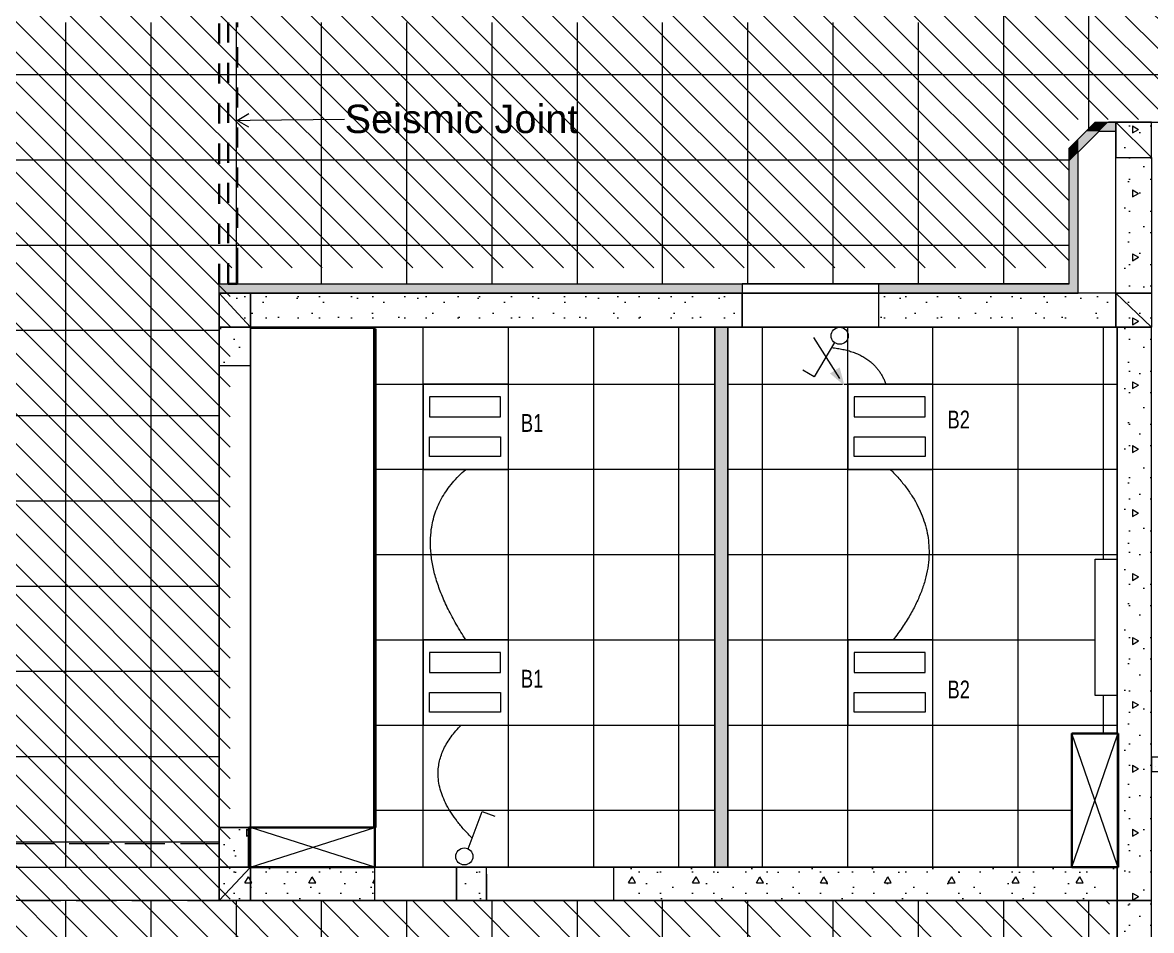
# Model space of a CAD drawing. Header units: millimetres. Extents: x 10620 to 41954, y -5252 to 15780.
# Drawn here: x 24536 to 32480, y 3563 to 9953 of the extents above; entities that cross this region are included whole.
import ezdxf

# ---------------------------------------------------------------- set-up
doc = ezdxf.new("R2010")
doc.units = ezdxf.units.MM
doc.linetypes.add('IMPORT-Hidden Line _2_', pattern=[391.222223, 282.222223, -109])
doc.linetypes.add('IMPORT-Small Dashed _2_', pattern=[282.222222, 141.111111, -141.111111])
for name, color, linetype, lineweight in [('0_Pen_No__21', 50, 'Continuous', 35), ('A-Des_ Ceiling', 7, 'Continuous', 13), ('A-Des_ Ceiling_Pen_No__89', 123, 'Continuous', 13), ('A-Des_ Columns_Pen_No__183', 20, 'Continuous', 18), ('A-Des_ Columns_Pen_No__28', 14, 'Continuous', 35), ('A-Des_ Roof Beams_Pen_No__90', 132, 'Continuous', 13), ('A-Des_ Walls', 7, 'Continuous', 13), ('A-Des_ Walls_Pen_No__27', 7, 'Continuous', 13), ('A-Des_ Walls_Pen_No__7', 250, 'Continuous', 18), ('A-Des_ Walls_Pen_No__87', 251, 'Continuous', 13), ('A-DETL-____-OTLN', 90, 'Continuous', 13), ('A-DETL-GENF-OTLN', 92, 'Continuous', 25), ('A-Doc_ Reflected Ceiling Plan_Pen_No__186', 212, 'Continuous', 50), ('A-Doc_ Reflected Ceiling Plan_Pen_No__221', 10, 'Continuous', 13), ('A-Doc_ Reflected Ceiling Plan_Pen_No__85', 151, 'Continuous', 13), ('G-____-____-TEXT', 231, 'Continuous', 13), ('L40 Reflected Ceiling Plans_GF Existing Ground Presentation Plan_2_dwg', 8, 'Continuous', 13), ('New_A-Des_ Ceiling', 7, 'Continuous', 13), ('New_A-Des_ Ceiling_Pen_No__89', 123, 'Continuous', 13), ('New_A-Des_ Walls_Pen_No__193', 9, 'Continuous', 13), ('New_A-Des_ Walls_Pen_No__27', 7, 'Continuous', 13)]:
    doc.layers.add(name, color=color, linetype=linetype, lineweight=lineweight)
doc.styles.add('Arial', font='arial.ttf', dxfattribs={"height": 200})
doc.styles.add('Arial Narrow', font='ARIALN.TTF', dxfattribs={"width": 0.9, "height": 125})
pattern_1 = [(0, (27354.4, 6208.3), (0, 600), []), (90, (27354.4, 6208.3), (-600, 4e-14), [])]
pattern_2 = [(0, (27342.17, 6208.3), (0, 600), []), (90, (27342.17, 6208.3), (-600, 4e-14), [])]
pattern_3 = [(180, (0, 0), (1e-13, 779.423), [48.75, -401.25]), (180, (-225, -389.7), (1e-13, 779.423), [48.75, -401.25]), (240, (0, 0), (-675, 389.711), [48.75, -401.25]), (240, (-450, 0), (-675, 389.711), [48.75, -401.25]), (300, (-48.75, 0), (675, 389.712), [48.75, -401.25]), (300, (-498.75, 0), (675, 389.712), [48.75, -401.25]), (180, (0, -75), (2e-14, 150), [0, -150, 0, -225]), (225, (-75, -75), (-106.066, 106.066), [0, -112.5, 0, -187.5])]
pattern_4 = [(270, (0, 0), (779.423, 5e-14), [48.75, -401.25]), (270, (389.7, -225), (779.423, 5e-14), [48.75, -401.25]), (330, (0, 0), (389.711, 675), [48.75, -401.25]), (330, (0, -450), (389.711, 675), [48.75, -401.25]), (30, (0, -48.75), (-389.711, 675), [48.75, -401.25]), (30, (0, -498.75), (-389.711, 675), [48.75, -401.25]), (270, (75, 0), (150, 9e-15), [0, -150, 0, -225]), (315, (75, -75), (106.066, 106.066), [0, -112.5, 0, -187.5])]
pattern_5 = [(0, (0, 0), (0, 779.423), [48.75, -401.25]), (0, (225, 389.7), (0, 779.423), [48.75, -401.25]), (60, (0, 0), (-675, 389.712), [48.75, -401.25]), (60, (450, 0), (-675, 389.712), [48.75, -401.25]), (120, (48.75, 0), (675, 389.711), [48.75, -401.25]), (120, (498.75, 0), (675, 389.711), [48.75, -401.25]), (0, (0, 75), (0, 150), [0, -150, 0, -225]), (45, (75, 75), (-106.066, 106.066), [0, -112.5, 0, -187.5])]

# ---------------------------------------------------------------- blocks, each defined once
blk = doc.blocks.new('L40 Reflected Ceiling Plans_GF Existing Ground Presentation Plan_2_dwg_Slab_11_4-12208781-Existing Enlarged Layout 2 RCP')
at = {"layer": 'New_A-Des_ Ceiling'}
h = blk.add_hatch(dxfattribs=at)
h.set_pattern_fill('FP_4', color=9, style=0, pattern_type=2)
h.set_pattern_definition(pattern_1)
h.paths.add_polyline_path([(27799.7, 4008.3), (29407.7, 4008.3), (29407.7, 7808.3), (27015, 7808.3), (27015, 4008.3), (27589.7, 4008.3)])
at = {"layer": 'New_A-Des_ Ceiling_Pen_No__89', "color": 9}
for p, q in [((27015, 7808.3), (27015, 4008.3)), ((27015, 4008.3), (27589.7, 4008.3)), ((27589.7, 4008.3), (27799.7, 4008.3)), ((27799.7, 4008.3), (28694.7, 4008.3)), ((28694.7, 4008.3), (29407.7, 4008.3))]:
    blk.add_line(p, q, dxfattribs=at)
at = {"layer": 'New_A-Des_ Ceiling_Pen_No__89', "color": 9, "flags": 128}
blk.add_lwpolyline([(29407.7, 4008.3), (29407.7, 7808.3), (27015, 7808.3)], dxfattribs=at)
blk = doc.blocks.new('L40 Reflected Ceiling Plans_GF Existing Ground Presentation Plan_2_dwg_Slab_12_4-12208782-Existing Enlarged Layout 2 RCP')
at = {"layer": 'New_A-Des_ Ceiling'}
h = blk.add_hatch(dxfattribs=at)
h.set_pattern_fill('FP_5', color=9, style=0, pattern_type=2)
h.set_pattern_definition(pattern_2)
h.paths.add_polyline_path([(29497.7, 4008.3), (31920, 4008.3), (31920, 4948.3), (32239.7, 4948.3), (32239.7, 5215.7), (32084.7, 5215.7), (32084.7, 6175.7), (32239.7, 6175.7), (32239.7, 7808.3), (29497.7, 7808.3), (29497.7, 4948.3)])
h.paths.add_polyline_path([(30320.1, 7397), (30217.9, 7483.6), (30285.6, 7526.4), (30291.3, 7505)])
at = {"layer": 'New_A-Des_ Ceiling_Pen_No__89', "color": 9}
for p, q in [((29497.7, 7808.3), (29497.7, 4008.3)), ((29599.7, 7808.3), (29497.7, 7808.3)), ((30559.7, 7808.3), (29599.7, 7808.3)), ((32239.7, 7808.3), (30559.7, 7808.3)), ((32239.7, 6175.7), (32239.7, 7808.3)), ((32239.7, 5215.7), (32239.7, 6175.7)), ((32239.7, 5215.7), (32084.7, 5215.7)), ((32239.7, 4948.3), (32239.7, 5215.7)), ((31920, 4948.3), (32239.7, 4948.3)), ((31920, 4008.3), (31920, 4948.3)), ((29497.7, 4008.3), (31920, 4008.3))]:
    blk.add_line(p, q, dxfattribs=at)
at = {"layer": 'New_A-Des_ Ceiling_Pen_No__89', "color": 9, "flags": 128}
blk.add_lwpolyline([(32084.7, 5215.7), (32084.7, 6175.7), (32239.7, 6175.7), (32239.7, 5215.7)], dxfattribs=at)
blk = doc.blocks.new('L40 Reflected Ceiling Plans_GF Existing Ground Presentation Plan_2_dwg_Slab_27_4-12208796-Existing Enlarged Layout 2 RCP')
at = {"layer": 'A-Des_ Ceiling'}
h = blk.add_hatch(dxfattribs=at)
h.set_pattern_fill('FP_15', color=9, style=0, pattern_type=2)
h.set_pattern_definition([(0, (23639.7, 5266.75), (0, 600), []), (90, (23639.7, 5266.75), (-600, 4e-14), [])])
h.paths.add_polyline_path([(28694.7, 1373.3), (32239.7, 1373.3), (32239.7, 3773.3), (22829.7, 3773.3), (22829.7, 1373.3), (27799.7, 1373.3)])
at = {"layer": 'A-Des_ Ceiling_Pen_No__89', "color": 9}
for p, q in [((25919.7, 3773.3), (23739.7, 3773.3)), ((25997.2, 3773.3), (25919.7, 3773.3)), ((27015, 3773.3), (25997.2, 3773.3)), ((27589.7, 3773.3), (27015, 3773.3)), ((27799.7, 3773.3), (27589.7, 3773.3)), ((28694.7, 3773.3), (27799.7, 3773.3)), ((32184.7, 3773.3), (28694.7, 3773.3)), ((32239.7, 3773.3), (32184.7, 3773.3)), ((32239.7, 3494.3), (32239.7, 3773.3))]:
    blk.add_line(p, q, dxfattribs=at)
blk = doc.blocks.new('L40 Reflected Ceiling Plans_GF Existing Ground Presentation Plan_2_dwg_Slab_28_4-12208797-Existing Enlarged Layout 2 RCP')
at = {"layer": 'A-Des_ Ceiling'}
h = blk.add_hatch(dxfattribs=at)
h.set_pattern_fill('FP_16', color=9, style=0, pattern_type=2)
h.set_pattern_definition([(0, (23639.7, 4186.64), (0, 600), []), (90, (23639.7, 4186.64), (-600, 4e-14), [])])
h.paths.add_polyline_path([(23739.7, 4008.3), (25919.7, 4008.3), (25919.7, 8113.3), (31899.7, 8113.3), (31899.7, 9068.3), (32084.7, 9253.3), (35174, 9253.3), (35174, 9513.3), (35494, 9513.3), (35494, 10623.3), (30919.7, 10623.3), (30919.7, 9953.3), (24399.7, 9953.3), (24399.7, 13683.3), (23624.7, 13683.3), (23624.7, 14113.3), (21139.7, 14113.3), (21139.7, 13683.3), (20329.7, 13683.3), (20329.7, 9953.3), (18079.7, 9953.3), (18079.7, 8113.3), (23739.7, 8113.3), (23739.7, 4288.3)])
at = {"layer": 'A-Des_ Ceiling_Pen_No__89', "color": 9}
for p, q in [((32019.7, 9188.3), (32084.7, 9253.3)), ((32084.7, 9253.3), (32229.7, 9253.3)), ((32229.7, 9253.3), (35174, 9253.3)), ((31899.7, 9068.3), (32019.7, 9188.3)), ((31899.7, 8226.8), (31899.7, 9068.3)), ((31899.7, 8113.3), (31899.7, 8226.8)), ((25919.7, 7538.3), (25919.7, 8113.3)), ((25919.7, 8113.3), (25997.2, 8113.3)), ((25997.2, 8113.3), (29599.7, 8113.3)), ((29599.7, 8113.3), (30559.7, 8113.3)), ((25919.7, 4288.3), (25919.7, 7538.3)), ((25919.7, 4008.3), (25919.7, 4288.3)), ((23739.7, 4008.3), (25919.7, 4008.3))]:
    blk.add_line(p, q, dxfattribs=at)
at = {"layer": 'A-Des_ Ceiling_Pen_No__89', "color": 9, "flags": 128}
blk.add_lwpolyline([(30559.7, 8113.3), (30919.7, 8113.3), (31899.7, 8113.3)], dxfattribs=at)
blk = doc.blocks.new('L40 Reflected Ceiling Plans_GF Existing Ground Presentation Plan_2_dwg_Slab_35_4-12208804-Existing Enlarged Layout 2 RCP')
at = {"layer": 'A-Des_ Ceiling_Pen_No__89', "color": 9}
for p, q in [((27015, 7800), (26139.7, 7798.3)), ((26139.7, 7798.3), (26139.7, 7538.3)), ((26139.7, 7538.3), (26139.7, 4288.3)), ((26139.7, 4288.3), (26139.7, 4008.3))]:
    blk.add_line(p, q, dxfattribs=at)
at = {"layer": 'A-Des_ Ceiling_Pen_No__89', "color": 9, "flags": 128}
blk.add_lwpolyline([(26139.7, 4008.3), (27015, 4008.3), (27015, 7800)], dxfattribs=at)
blk = doc.blocks.new('L40 Reflected Ceiling Plans_GF Existing Ground Presentation Plan_2_dwg_Slab_37_4-12208806-Existing Enlarged Layout 2 RCP')
at = {"layer": 'A-Des_ Ceiling'}
h = blk.add_hatch(dxfattribs=at)
h.set_pattern_fill('FP_4', color=9, style=0, pattern_type=2)
h.set_pattern_definition(pattern_1)
h.paths.add_polyline_path([(27799.7, 4008.3), (29407.7, 4008.3), (29407.7, 7808.3), (27015, 7808.3), (27015, 4008.3), (27589.7, 4008.3)])
at = {"layer": 'A-Des_ Ceiling_Pen_No__89', "color": 9}
for p, q in [((27015, 7808.3), (27015, 4008.3)), ((27015, 4008.3), (27589.7, 4008.3)), ((27589.7, 4008.3), (27799.7, 4008.3)), ((27799.7, 4008.3), (28694.7, 4008.3)), ((28694.7, 4008.3), (29407.7, 4008.3))]:
    blk.add_line(p, q, dxfattribs=at)
at = {"layer": 'A-Des_ Ceiling_Pen_No__89', "color": 9, "flags": 128}
blk.add_lwpolyline([(29407.7, 4008.3), (29407.7, 7808.3), (27015, 7808.3)], dxfattribs=at)
blk = doc.blocks.new('L40 Reflected Ceiling Plans_GF Existing Ground Presentation Plan_2_dwg_Slab_38_4-12208807-Existing Enlarged Layout 2 RCP')
at = {"layer": 'A-Des_ Ceiling'}
h = blk.add_hatch(dxfattribs=at)
h.set_pattern_fill('FP_5', color=9, style=0, pattern_type=2)
h.set_pattern_definition(pattern_2)
h.paths.add_polyline_path([(30203.8, 4008.3), (31920, 4008.3), (31920, 4948.3), (32239.7, 4948.3), (32239.7, 5215.7), (32084.7, 5215.7), (32084.7, 6175.7), (32239.7, 6175.7), (32239.7, 7808.3), (29497.7, 7808.3), (29497.7, 4008.3)])
h.paths.add_polyline_path([(30320.1, 7397), (30217.9, 7483.6), (30285.6, 7526.4), (30291.3, 7505)])
at = {"layer": 'A-Des_ Ceiling_Pen_No__89', "color": 9}
for p, q in [((29497.7, 7808.3), (29497.7, 4008.3)), ((29599.7, 7808.3), (29497.7, 7808.3)), ((30559.7, 7808.3), (29599.7, 7808.3)), ((32239.7, 7808.3), (30559.7, 7808.3)), ((32239.7, 4948.3), (32239.7, 7808.3)), ((32239.7, 6175.7), (32239.7, 5215.7)), ((29497.7, 4008.3), (31920, 4008.3))]:
    blk.add_line(p, q, dxfattribs=at)
at = {"layer": 'A-Des_ Ceiling_Pen_No__89', "color": 9, "flags": 128}
for points in [[(32239.7, 5215.7), (32084.7, 5215.7), (32084.7, 6175.7), (32239.7, 6175.7)], [(31920, 4008.3), (31920, 4948.3), (32239.7, 4948.3)]]:
    blk.add_lwpolyline(points, dxfattribs=at)
blk = doc.blocks.new('L40 Reflected Ceiling Plans_GF Existing Ground Presentation Plan_2_dwg_Wall_20_4-12208848-Existing Enlarged Layout 2 RCP')
at = {"layer": 'A-Des_ Walls'}
h = blk.add_hatch(dxfattribs=at)
h.set_pattern_fill('FP_19', color=9, style=0, pattern_type=2)
h.set_pattern_definition(pattern_3)
h.paths.add_polyline_path([(26139.7, 7808.3), (26139.7, 8048.3), (25919.7, 8048.3), (25997.2, 7963.7)])
h = blk.add_hatch(dxfattribs=at)
h.set_pattern_fill('FP_19', color=9, style=0, pattern_type=2)
h.set_pattern_definition(pattern_3)
h.paths.add_polyline_path([(26139.7, 7808.3), (29599.7, 7808.3), (29599.7, 8048.3), (26139.7, 8048.3)])
h = blk.add_hatch(dxfattribs=at)
h.set_pattern_fill('FP_19', color=9, style=0, pattern_type=2)
h.set_pattern_definition(pattern_3)
h.paths.add_polyline_path([(32229.7, 7808.3), (32229.7, 8048.3), (30559.7, 8048.3), (30559.7, 7808.3)])
at = {"layer": 'A-Des_ Walls', "color": 9}
for p, q in [((25997.2, 8048.3), (25919.7, 8048.3)), ((25919.7, 8048.3), (25997.2, 7963.7)), ((26139.7, 8048.3), (25997.2, 8048.3)), ((29599.7, 8048.3), (26139.7, 8048.3)), ((26139.7, 8048.3), (26139.7, 7808.3)), ((31964.7, 8048.3), (30559.7, 8048.3)), ((32229.7, 8048.3), (31964.7, 8048.3)), ((32229.7, 7808.3), (32229.7, 8048.3)), ((26139.7, 7808.3), (25997.2, 7963.7)), ((25919.7, 7808.3), (25997.2, 7808.3)), ((25997.2, 7808.3), (26139.7, 7808.3)), ((26139.7, 7808.3), (29407.7, 7808.3)), ((29407.7, 7808.3), (29497.7, 7808.3))]:
    blk.add_line(p, q, dxfattribs=at)
at = {"layer": 'A-Des_ Walls', "color": 9, "flags": 128}
for points in [[(25997.2, 7963.7), (25919.7, 8048.3), (25919.7, 7808.3)], [(25997.2, 7963.7), (26139.7, 7808.3), (26139.7, 8048.3)], [(29497.7, 7808.3), (29599.7, 7808.3), (29599.7, 8048.3)], [(30559.7, 8048.3), (30559.7, 7808.3), (32229.7, 7808.3)]]:
    blk.add_lwpolyline(points, dxfattribs=at)
at = {"layer": 'A-Des_ Walls_Pen_No__27', "color": 9}
for p, q in [((25919.7, 8048.3), (25997.2, 8048.3)), ((25919.7, 7808.3), (25919.7, 8048.3)), ((25997.2, 8048.3), (29599.7, 8048.3)), ((31964.7, 8048.3), (30559.7, 8048.3)), ((32229.7, 8048.3), (31964.7, 8048.3)), ((29407.7, 7808.3), (26139.7, 7808.3)), ((29497.7, 7808.3), (29407.7, 7808.3))]:
    blk.add_line(p, q, dxfattribs=at)
at = {"layer": 'A-Des_ Walls_Pen_No__27', "color": 9, "flags": 128}
for points in [[(29599.7, 8048.3), (29599.7, 7808.3), (29497.7, 7808.3)], [(30559.7, 8048.3), (30559.7, 7808.3), (32229.7, 7808.3)]]:
    blk.add_lwpolyline(points, dxfattribs=at)
at = {"layer": 'A-Des_ Walls_Pen_No__87', "color": 9}
for p, q in [((30559.7, 8048.3), (29599.7, 8048.3)), ((29599.7, 7808.3), (30559.7, 7808.3))]:
    blk.add_line(p, q, dxfattribs=at)
blk = doc.blocks.new('L40 Reflected Ceiling Plans_GF Existing Ground Presentation Plan_2_dwg_Wall_64_4-12208920-Existing Enlarged Layout 2 RCP')
at = {"layer": 'A-Des_ Walls'}
h = blk.add_hatch(dxfattribs=at)
h.set_pattern_fill('FP_20', color=9, style=0, pattern_type=2)
h.set_pattern_definition(pattern_4)
h.paths.add_polyline_path([(32239.7, 3494.3), (32479.7, 3494.3), (32479.7, 3773.3), (32239.7, 3773.3)])
h = blk.add_hatch(dxfattribs=at)
h.set_pattern_fill('FP_20', color=9, style=0, pattern_type=2)
h.set_pattern_definition(pattern_4)
h.paths.add_polyline_path([(32239.7, 1373.3), (32479.7, 1373.3), (32479.7, 1694.3), (32239.7, 1694.3)])
at = {"layer": 'A-Des_ Walls', "color": 9}
for p, q in [((32479.7, 3773.3), (32239.7, 3773.3)), ((32239.7, 1373.3), (32479.7, 1373.3))]:
    blk.add_line(p, q, dxfattribs=at)
at = {"layer": 'A-Des_ Walls', "color": 9, "flags": 128}
for points in [[(32239.7, 3773.3), (32239.7, 3494.3), (32479.7, 3494.3), (32479.7, 3773.3)], [(32479.7, 1373.3), (32479.7, 1694.3), (32239.7, 1694.3), (32239.7, 1373.3)]]:
    blk.add_lwpolyline(points, dxfattribs=at)
at = {"layer": 'A-Des_ Walls_Pen_No__27', "color": 9}
for p, q in [((32479.7, 1694.3), (32479.7, 1373.3)), ((32479.7, 1373.3), (32239.7, 1373.3))]:
    blk.add_line(p, q, dxfattribs=at)
at = {"layer": 'A-Des_ Walls_Pen_No__27', "color": 9, "flags": 128}
for points in [[(32239.7, 3773.3), (32239.7, 3494.3), (32479.7, 3494.3), (32479.7, 3773.3)], [(32239.7, 1373.3), (32239.7, 1694.3), (32479.7, 1694.3)]]:
    blk.add_lwpolyline(points, dxfattribs=at)
at = {"layer": 'A-Des_ Walls_Pen_No__87', "color": 9, "flags": 128}
for points in [[(32239.7, 3494.3), (32239.7, 2594.3), (32239.7, 1694.3)], [(32479.7, 1694.3), (32479.7, 2594.3), (32479.7, 3494.3)]]:
    blk.add_lwpolyline(points, dxfattribs=at)
blk = doc.blocks.new('L40 Reflected Ceiling Plans_GF Existing Ground Presentation Plan_2_dwg_Wall_65_4-12208923-Existing Enlarged Layout 2 RCP')
at = {"layer": 'A-Des_ Walls'}
h = blk.add_hatch(dxfattribs=at)
h.set_pattern_fill('FP_1', color=9, style=0, pattern_type=2)
h.set_pattern_definition(pattern_5)
h.paths.add_polyline_path([(25919.7, 3773.3), (26139.7, 4008.3), (25919.7, 4008.3)])
h = blk.add_hatch(dxfattribs=at)
h.set_pattern_fill('FP_1', color=9, style=0, pattern_type=2)
h.set_pattern_definition(pattern_5)
h.paths.add_polyline_path([(25919.7, 3773.3), (26139.7, 3773.3), (26139.7, 4008.3), (25997.2, 3856.2)])
h = blk.add_hatch(dxfattribs=at)
h.set_pattern_fill('FP_1', color=9, style=0, pattern_type=2)
h.set_pattern_definition(pattern_5)
h.paths.add_polyline_path([(27015, 3773.3), (27015, 4008.3), (26139.7, 4008.3), (26139.7, 3773.3), (26286.9, 3773.3)])
h = blk.add_hatch(dxfattribs=at)
h.set_pattern_fill('FP_1', color=9, style=0, pattern_type=2)
h.set_pattern_definition(pattern_5)
h.paths.add_polyline_path([(27799.7, 3773.3), (27799.7, 4008.3), (27589.7, 4008.3), (27589.7, 3773.3)])
h = blk.add_hatch(dxfattribs=at)
h.set_pattern_fill('FP_1', color=9, style=0, pattern_type=2)
h.set_pattern_definition(pattern_5)
h.paths.add_polyline_path([(30203.8, 3773.3), (32239.7, 3773.3), (32239.7, 4008.3), (28694.7, 4008.3), (28694.7, 3773.3)])
at = {"layer": 'A-Des_ Walls', "color": 9}
for p, q in [((25997.2, 4008.3), (25919.7, 4008.3)), ((26139.7, 4008.3), (25997.2, 4008.3)), ((25997.2, 3856.2), (26139.7, 4008.3)), ((26139.7, 4008.3), (25997.2, 3856.2)), ((26139.7, 3773.3), (26139.7, 4008.3)), ((29497.7, 4008.3), (29407.7, 4008.3)), ((32239.7, 4008.3), (29497.7, 4008.3)), ((32239.7, 3773.3), (32239.7, 4008.3)), ((25997.2, 3856.2), (25919.7, 3773.3)), ((28694.7, 3828.3), (28694.7, 3773.3)), ((25919.7, 3773.3), (25997.2, 3773.3)), ((25997.2, 3773.3), (26139.7, 3773.3)), ((26139.7, 3773.3), (27015, 3773.3)), ((27589.7, 3773.3), (27799.7, 3773.3)), ((28694.7, 3773.3), (32184.7, 3773.3)), ((32184.7, 3773.3), (32239.7, 3773.3))]:
    blk.add_line(p, q, dxfattribs=at)
at = {"layer": 'A-Des_ Walls', "color": 9, "flags": 128}
for points in [[(25919.7, 4008.3), (25919.7, 3773.3), (25997.2, 3856.2)], [(27015, 3773.3), (27015, 4008.3), (26139.7, 4008.3), (26139.7, 3773.3)], [(27799.7, 3773.3), (27799.7, 3828.3), (27799.7, 3958.3), (27799.7, 4008.3), (27589.7, 4008.3), (27589.7, 3773.3)], [(29407.7, 4008.3), (28694.7, 4008.3), (28694.7, 3958.3), (28694.7, 3828.3)]]:
    blk.add_lwpolyline(points, dxfattribs=at)
at = {"layer": 'A-Des_ Walls_Pen_No__27', "color": 9}
for p, q in [((25919.7, 4008.3), (25919.7, 3773.3)), ((29407.7, 4008.3), (28694.7, 4008.3)), ((29497.7, 4008.3), (29407.7, 4008.3)), ((32239.7, 4008.3), (29497.7, 4008.3)), ((25919.7, 3773.3), (25997.2, 3773.3)), ((25997.2, 3773.3), (27015, 3773.3)), ((27799.7, 3773.3), (27589.7, 3773.3)), ((28694.7, 3773.3), (32184.7, 3773.3)), ((32184.7, 3773.3), (32239.7, 3773.3))]:
    blk.add_line(p, q, dxfattribs=at)
at = {"layer": 'A-Des_ Walls_Pen_No__27', "color": 9, "flags": 128}
for points in [[(27015, 3773.3), (27015, 4008.3), (26139.7, 4008.3)], [(27589.7, 3773.3), (27589.7, 4008.3), (27799.7, 4008.3)], [(27799.7, 3958.3), (27799.7, 3828.3), (27799.7, 3773.3)], [(28694.7, 3958.3), (28694.7, 3828.3), (28694.7, 3773.3)]]:
    blk.add_lwpolyline(points, dxfattribs=at)
at = {"layer": 'A-Des_ Walls_Pen_No__87', "color": 9, "flags": 128}
for points in [[(27589.7, 4008.3), (27302.3, 4008.3), (27015, 4008.3)], [(28694.7, 4008.3), (28247.2, 4008.3), (27799.7, 4008.3)], [(27015, 3773.3), (27302.3, 3773.3), (27589.7, 3773.3)], [(27799.7, 3773.3), (28247.2, 3773.3), (28694.7, 3773.3)]]:
    blk.add_lwpolyline(points, dxfattribs=at)
blk = doc.blocks.new('L40 Reflected Ceiling Plans_GF Existing Ground Presentation Plan_2_dwg_Wall_66_4-12208925-Existing Enlarged Layout 2 RCP')
at = {"layer": 'A-Des_ Walls'}
for points in [[(26286.9, 8048.3), (29599.7, 8048.3), (29599.7, 8113.3), (25919.7, 8113.3), (25919.7, 8048.3), (25997.2, 8048.3)], [(30971.6, 8048.3), (31899.7, 8048.3), (31899.7, 8113.3), (30559.7, 8113.3), (30559.7, 8048.3)]]:
    blk.add_hatch(color=10, dxfattribs=at).paths.add_polyline_path(points)
at = {"layer": 'A-Des_ Walls_Pen_No__27', "color": 9}
blk.add_line((25997.2, 8048.3), (25919.7, 8048.3), dxfattribs=at)
at = {"layer": 'A-Des_ Walls_Pen_No__27', "color": 9, "flags": 128}
for points in [[(25919.7, 8048.3), (25919.7, 8113.3), (25997.2, 8113.3)], [(25997.2, 8113.3), (29599.7, 8113.3), (29599.7, 8048.3), (25997.2, 8048.3)], [(31899.7, 8113.3), (30559.7, 8113.3), (30559.7, 8048.3), (31899.7, 8048.3)]]:
    blk.add_lwpolyline(points, dxfattribs=at)
at = {"layer": 'A-Des_ Walls_Pen_No__87', "color": 9, "flags": 128}
for points in [[(30559.7, 8113.3), (30079.7, 8113.3), (29599.7, 8113.3)], [(29599.7, 8048.3), (30079.7, 8048.3), (30559.7, 8048.3)]]:
    blk.add_lwpolyline(points, dxfattribs=at)
blk = doc.blocks.new('L40 Reflected Ceiling Plans_GF Existing Ground Presentation Plan_2_dwg_Wall_68_4-12208928-Existing Enlarged Layout 2 RCP')
at = {"layer": 'A-Des_ Walls'}
h = blk.add_hatch(dxfattribs=at)
h.set_pattern_fill('FP_20', color=9, style=0, pattern_type=2)
h.set_pattern_definition(pattern_4)
h.paths.add_polyline_path([(25997.2, 7538.3), (26139.7, 7538.3), (26139.7, 7808.3), (25919.7, 7808.3), (25919.7, 7538.3)])
h = blk.add_hatch(dxfattribs=at)
h.set_pattern_fill('FP_20', color=9, style=0, pattern_type=2)
h.set_pattern_definition(pattern_4)
h.paths.add_polyline_path([(25997.2, 4008.3), (26139.7, 4008.3), (26139.7, 4288.3), (25919.7, 4288.3), (25919.7, 4008.3)])
at = {"layer": 'A-Des_ Walls', "color": 9}
for p, q in [((26139.7, 7808.3), (25997.2, 7808.3)), ((26139.7, 4288.3), (25997.2, 4288.3))]:
    blk.add_line(p, q, dxfattribs=at)
at = {"layer": 'A-Des_ Walls', "color": 9, "flags": 128}
for points in [[(25997.2, 7808.3), (25919.7, 7808.3), (25919.7, 7538.3), (25997.2, 7538.3)], [(25997.2, 7538.3), (26139.7, 7538.3), (26139.7, 7808.3)], [(25997.2, 4288.3), (25919.7, 4288.3), (25919.7, 4008.3), (25997.2, 4008.3)], [(25997.2, 4008.3), (26139.7, 4008.3), (26139.7, 4288.3)]]:
    blk.add_lwpolyline(points, dxfattribs=at)
at = {"layer": 'A-Des_ Walls_Pen_No__27', "color": 9, "flags": 128}
for points in [[(25919.7, 7808.3), (25919.7, 7538.3), (25997.2, 7538.3)], [(25997.2, 7538.3), (26139.7, 7538.3), (26139.7, 7808.3)], [(25919.7, 4008.3), (25919.7, 4288.3), (25997.2, 4288.3)], [(25997.2, 4288.3), (26139.7, 4288.3), (26139.7, 4008.3)]]:
    blk.add_lwpolyline(points, dxfattribs=at)
at = {"layer": 'A-Des_ Walls_Pen_No__87', "color": 9, "flags": 128}
for points in [[(25919.7, 7538.3), (25919.7, 5913.3), (25919.7, 4288.3)], [(26139.7, 4288.3), (26139.7, 5913.3), (26139.7, 7538.3)]]:
    blk.add_lwpolyline(points, dxfattribs=at)
blk = doc.blocks.new('L40 Reflected Ceiling Plans_GF Existing Ground Presentation Plan_2_dwg_Wall_72_4-12208933-Existing Enlarged Layout 2 RCP')
at = {"layer": 'A-Des_ Walls'}
h = blk.add_hatch(dxfattribs=at)
h.set_pattern_fill('FP_22', color=9, style=0, pattern_type=2)
h.set_pattern_definition([(270, (0, 0), (-779.423, -5e-14), [48.75, -401.25]), (270, (389.7, -225), (-779.423, -5e-14), [48.75, -401.25]), (330, (0, 0), (389.711, 675), [48.75, -401.25]), (330, (0, -450), (389.711, 675), [48.75, -401.25]), (30, (0, -48.75), (-389.711, 675), [48.75, -401.25]), (30, (0, -498.75), (-389.711, 675), [48.75, -401.25]), (270, (75, 0), (-150, -9e-15), [0, -150, 0, -225]), (315, (75, -75), (106.066, 106.066), [0, -112.5, 0, -187.5])])
h.paths.add_polyline_path([(32479.7, 3773.3), (32479.7, 7808.3), (32239.7, 7808.3), (32239.7, 3773.3)])
at = {"layer": 'A-Des_ Walls', "color": 9}
for p, q in [((32479.7, 7808.3), (32239.7, 7808.3)), ((32479.7, 4782.7), (32479.7, 7808.3)), ((32479.7, 4682.7), (32479.7, 4782.7))]:
    blk.add_line(p, q, dxfattribs=at)
at = {"layer": 'A-Des_ Walls', "color": 9, "flags": 128}
blk.add_lwpolyline([(32239.7, 7808.3), (32239.7, 3773.3), (32479.7, 3773.3), (32479.7, 4682.7)], dxfattribs=at)
at = {"layer": 'A-Des_ Walls_Pen_No__27', "color": 9}
for p, q in [((32479.7, 7808.3), (32239.7, 7808.3)), ((32239.7, 7808.3), (32239.7, 4008.3)), ((32479.7, 4782.7), (32479.7, 7808.3)), ((32479.7, 3773.3), (32479.7, 4682.7))]:
    blk.add_line(p, q, dxfattribs=at)
blk = doc.blocks.new('L40 Reflected Ceiling Plans_GF Existing Ground Presentation Plan_2_dwg_Wall_76_4-12208937-Existing Enlarged Layout 2 RCP')
at = {"layer": 'A-Des_ Walls'}
h = blk.add_hatch(dxfattribs=at)
h.set_pattern_fill('FP_20', color=9, style=0, pattern_type=2)
h.set_pattern_definition(pattern_4)
h.paths.add_polyline_path([(32479.7, 9003.3), (32479.7, 9253.3), (32229.7, 9253.3), (32294.7, 9188.3)])
h = blk.add_hatch(dxfattribs=at)
h.set_pattern_fill('FP_20', color=9, style=0, pattern_type=2)
h.set_pattern_definition(pattern_4)
h.paths.add_polyline_path([(32229.7, 9003.3), (32479.7, 9003.3), (32229.7, 9253.3), (32229.7, 9188.3)])
h = blk.add_hatch(dxfattribs=at)
h.set_pattern_fill('FP_20', color=9, style=0, pattern_type=2)
h.set_pattern_definition(pattern_4)
h.paths.add_polyline_path([(32479.7, 8048.3), (32479.7, 9003.3), (32229.7, 9003.3), (32229.7, 8048.3)])
h = blk.add_hatch(dxfattribs=at)
h.set_pattern_fill('FP_20', color=9, style=0, pattern_type=2)
h.set_pattern_definition(pattern_4)
h.paths.add_polyline_path([(32229.7, 7808.3), (32479.7, 7808.3), (32229.7, 8048.3), (32229.7, 7893.3)])
h = blk.add_hatch(dxfattribs=at)
h.set_pattern_fill('FP_20', color=9, style=0, pattern_type=2)
h.set_pattern_definition(pattern_4)
h.paths.add_polyline_path([(32479.7, 7808.3), (32479.7, 8048.3), (32229.7, 8048.3), (32391.2, 7893.3)])
at = {"layer": 'A-Des_ Walls', "color": 9}
for p, q in [((32229.7, 9253.3), (32229.7, 9188.3)), ((32479.7, 9003.3), (32479.7, 9253.3))]:
    blk.add_line(p, q, dxfattribs=at)
at = {"layer": 'A-Des_ Walls', "color": 9, "flags": 128}
for points in [[(32479.7, 9253.3), (32229.7, 9253.3), (32479.7, 9003.3)], [(32479.7, 8048.3), (32479.7, 7808.3), (32229.7, 8048.3), (32479.7, 8048.3), (32229.7, 8048.3), (32229.7, 9003.3), (32479.7, 9003.3), (32229.7, 9253.3)], [(32229.7, 9188.3), (32229.7, 9003.3), (32479.7, 9003.3), (32479.7, 8048.3)]]:
    blk.add_lwpolyline(points, dxfattribs=at)
blk.add_lwpolyline([(32229.7, 8048.3), (32229.7, 7808.3), (32479.7, 7808.3)], close=True, dxfattribs=at)
at = {"layer": 'A-Des_ Walls_Pen_No__7', "color": 53}
for p, q in [((32229.7, 9188.3), (32229.7, 9253.3)), ((32229.7, 9253.3), (32479.7, 9253.3)), ((32229.7, 8048.3), (32229.7, 9188.3))]:
    blk.add_line(p, q, dxfattribs=at)
at = {"layer": 'A-Des_ Walls_Pen_No__7', "color": 53, "flags": 128}
blk.add_lwpolyline([(32479.7, 9003.3), (32479.7, 7808.3), (32229.7, 7808.3)], dxfattribs=at)
blk = doc.blocks.new('L40 Reflected Ceiling Plans_GF Existing Ground Presentation Plan_2_dwg_Wall_90_4-12208954-Existing Enlarged Layout 2 RCP')
at = {"layer": 'A-Des_ Walls'}
for points in [[(31964.7, 9041.4), (31964.7, 9133.3), (31899.7, 9068.3)], [(31899.7, 8976.4), (31964.7, 9041.4), (31899.7, 9068.3), (31899.7, 9041.4)], [(31964.7, 8048.3), (31964.7, 9041.4), (31899.7, 8976.4), (31899.7, 8048.3)]]:
    blk.add_hatch(color=10, dxfattribs=at).paths.add_polyline_path(points)
at = {"layer": 'A-Des_ Walls_Pen_No__27', "color": 9}
for p, q in [((31899.7, 9068.3), (31964.7, 9133.3)), ((31899.7, 8226.8), (31899.7, 9068.3)), ((31899.7, 8113.3), (31899.7, 8226.8))]:
    blk.add_line(p, q, dxfattribs=at)
at = {"layer": 'A-Des_ Walls_Pen_No__27', "color": 9, "flags": 128}
blk.add_lwpolyline([(31899.7, 8048.3), (31964.7, 8048.3), (31964.7, 9041.4)], dxfattribs=at)
blk = doc.blocks.new('L40 Reflected Ceiling Plans_GF Existing Ground Presentation Plan_2_dwg_Wall_91_4-12208955-Existing Enlarged Layout 2 RCP')
at = {"layer": 'A-Des_ Walls'}
for points in [[(32111.6, 9188.3), (32084.7, 9253.3), (32019.7, 9188.3)], [(32111.6, 9188.3), (32176.6, 9253.3), (32084.7, 9253.3)], [(31964.7, 9041.4), (32111.6, 9188.3), (32019.7, 9188.3), (31964.7, 9133.3)]]:
    blk.add_hatch(color=10, dxfattribs=at).paths.add_polyline_path(points)
at = {"layer": 'A-Des_ Walls_Pen_No__27', "color": 9}
blk.add_line((31964.7, 9041.4), (32111.6, 9188.3), dxfattribs=at)
at = {"layer": 'A-Des_ Walls_Pen_No__27', "color": 9, "flags": 128}
blk.add_lwpolyline([(31964.7, 9133.3), (32084.7, 9253.3), (32176.6, 9253.3)], dxfattribs=at)
blk = doc.blocks.new('L40 Reflected Ceiling Plans_GF Existing Ground Presentation Plan_2_dwg_Wall_92_4-12208956-Existing Enlarged Layout 2 RCP')
at = {"layer": 'A-Des_ Walls'}
blk.add_hatch(color=10, dxfattribs=at).paths.add_polyline_path([(32111.6, 9188.3), (32229.7, 9188.3), (32229.7, 9253.3), (32176.6, 9253.3)])
at = {"layer": 'A-Des_ Walls_Pen_No__27', "color": 9, "flags": 128}
blk.add_lwpolyline([(32111.6, 9188.3), (32229.7, 9188.3), (32229.7, 9253.3), (32176.6, 9253.3)], dxfattribs=at)
blk = doc.blocks.new('L40 Reflected Ceiling Plans_GF Existing Ground Presentation Plan_2_dwg_Wall_138_4-12209033-Existing Enlarged Layout 2 RCP')
at = {"layer": 'A-Des_ Walls'}
h = blk.add_hatch(dxfattribs=at)
h.set_pattern_fill('FP_1', color=9, style=0, pattern_type=2)
h.set_pattern_definition(pattern_5)
h.paths.add_polyline_path([(32789.9, 4682.7), (32789.9, 4782.7), (32479.7, 4782.7), (32479.7, 4682.7)])
h = blk.add_hatch(dxfattribs=at)
h.set_pattern_fill('FP_1', color=9, style=0, pattern_type=2)
h.set_pattern_definition(pattern_5)
h.paths.add_polyline_path([(34059.9, 4682.7), (34059.9, 4782.7), (33749.9, 4782.7), (33749.9, 4682.7)])
at = {"layer": 'A-Des_ Walls', "color": 9}
blk.add_line((34059.9, 4682.7), (34059.9, 4782.7), dxfattribs=at)
at = {"layer": 'A-Des_ Walls', "color": 9, "flags": 128}
blk.add_lwpolyline([(32479.7, 4782.7), (32479.7, 4682.7), (32789.9, 4682.7), (32789.9, 4782.7)], close=True, dxfattribs=at)
blk.add_lwpolyline([(34059.9, 4782.7), (33749.9, 4782.7), (33749.9, 4682.7), (34059.9, 4682.7)], dxfattribs=at)
at = {"layer": 'A-Des_ Walls_Pen_No__27', "color": 9, "flags": 128}
for points in [[(32479.7, 4682.7), (32789.9, 4682.7), (32789.9, 4782.7), (32479.7, 4782.7)], [(34059.9, 4682.7), (33749.9, 4682.7), (33749.9, 4782.7), (34059.9, 4782.7)]]:
    blk.add_lwpolyline(points, dxfattribs=at)
at = {"layer": 'A-Des_ Walls_Pen_No__87', "color": 9, "flags": 128}
for points in [[(33749.9, 4782.7), (33269.9, 4782.7), (32789.9, 4782.7)], [(32789.9, 4682.7), (33269.9, 4682.7), (33749.9, 4682.7)]]:
    blk.add_lwpolyline(points, dxfattribs=at)
blk = doc.blocks.new('L40 Reflected Ceiling Plans_GF Existing Ground Presentation Plan_2_dwg_Column_10_4-12209080-Existing Enlarged Layout 2 RCP')
at = {"layer": 'A-Des_ Columns_Pen_No__28', "color": 253, "flags": 128}
blk.add_lwpolyline([(27015, 4288.3), (26129, 4288.3), (26129, 4008.3), (27015, 4008.3)], close=True, dxfattribs=at)
blk = doc.blocks.new('L40 Reflected Ceiling Plans_GF Existing Ground Presentation Plan_2_dwg_Beam_7_4-12209094-Existing Enlarged Layout 2 RCP')
at = {"layer": 'A-Des_ Roof Beams_Pen_No__90', "color": 9, "linetype": 'IMPORT-Hidden Line _2_'}
blk.add_line((23740, 3773.3), (25919.7, 3773.3), dxfattribs=at)
at = {"layer": 'A-Des_ Roof Beams_Pen_No__90', "color": 9, "linetype": 'IMPORT-Hidden Line _2_', "flags": 128}
blk.add_lwpolyline([(25919.7, 3773.3), (25919.7, 4173.3), (23740, 4173.3), (23740, 3773.3)], dxfattribs=at)
blk = doc.blocks.new('L40 Reflected Ceiling Plans_GF Existing Ground Presentation Plan_2_dwg_Wall_169_4-12209105-Existing Enlarged Layout 2 RCP')
at = {"layer": 'New_A-Des_ Walls_Pen_No__193'}
blk.add_hatch(color=10, dxfattribs=at).paths.add_polyline_path([(29497.7, 4008.3), (29497.7, 7808.3), (29407.7, 7808.3), (29407.7, 4008.3)])
at = {"layer": 'New_A-Des_ Walls_Pen_No__27', "color": 9, "flags": 128}
blk.add_lwpolyline([(29407.7, 7808.3), (29407.7, 4008.3), (29497.7, 4008.3), (29497.7, 7808.3)], close=True, dxfattribs=at)
blk = doc.blocks.new('L40 Reflected Ceiling Plans_GF Existing Ground Presentation Plan_2_dwg_Column_21_4-12209114-Existing Enlarged Layout 2 RCP')
at = {"layer": 'A-Des_ Columns_Pen_No__28', "color": 253, "flags": 128}
blk.add_lwpolyline([(32245, 4948.3), (31920, 4948.3), (31920, 4008.3), (32245, 4008.3)], close=True, dxfattribs=at)
blk = doc.blocks.new('L40 Reflected Ceiling Plans_GF Existing Ground Presentation Plan_2_dwg_ARROWHEAD_14-12209140-Existing Enlarged Layout 2 RCP')
at = {"layer": 'A-Doc_ Reflected Ceiling Plan_Pen_No__85', "color": 9}
blk.add_line((0, 0), (-1, 0), dxfattribs=at)
at = {"layer": 'A-Doc_ Reflected Ceiling Plan_Pen_No__85', "color": 9, "flags": 128}
blk.add_lwpolyline([(-0.9093, 0.525), (0, 0), (-0.9093, -0.525)], dxfattribs=at)
blk = doc.blocks.new('L40 Reflected Ceiling Plans_GF Existing Ground Presentation Plan_2_dwg-12074158-Existing Enlarged Layout 2 RCP')
at = {"layer": '0_Pen_No__21', "color": 253, "linetype": 'IMPORT-Small Dashed _2_'}
for p, q in [((25919.7, 8113.3), (25919.7, 9953.3)), ((25982.4, 9953.3), (25982.4, 8113.3)), ((26045.2, 8226.8), (26045.2, 9953.3)), ((26045.2, 8113.3), (26045.2, 8226.8)), ((25982.4, 8113.3), (25997.2, 8113.3)), ((25997.2, 8113.3), (26045.2, 8113.3))]:
    blk.add_line(p, q, dxfattribs=at)
at = {"layer": '0_Pen_No__21', "color": 253, "linetype": 'IMPORT-Small Dashed _2_', "flags": 128}
blk.add_lwpolyline([(25982.4, 9953.3), (25982.4, 8113.3), (25919.7, 8113.3)], dxfattribs=at)
at = {"layer": 'A-Des_ Columns_Pen_No__183', "color": 53}
for p, q in [((32239.7, 4023.7), (31920, 4948.3)), ((31920, 4008.3), (32239.7, 4933)), ((32239.7, 4933), (32245, 4948.3)), ((26139.7, 4008.3), (27015, 4288.3)), ((27015, 4008.3), (26139.7, 4288.3)), ((32245, 4008.3), (32239.7, 4023.7))]:
    blk.add_line(p, q, dxfattribs=at)
at = {"layer": 'A-Doc_ Reflected Ceiling Plan_Pen_No__186', "color": 213}
blk.add_line((27015, 7798.3), (27015, 4288.3), dxfattribs=at)
at = {"layer": 'A-Doc_ Reflected Ceiling Plan_Pen_No__85', "color": 9}
blk.add_line((26136.3, 9265.3), (26801.9, 9273.9), dxfattribs=at)
for name in ['L40 Reflected Ceiling Plans_GF Existing Ground Presentation Plan_2_dwg_Slab_28_4-12208797-Existing Enlarged Layout 2 RCP', 'L40 Reflected Ceiling Plans_GF Existing Ground Presentation Plan_2_dwg_Wall_91_4-12208955-Existing Enlarged Layout 2 RCP', 'L40 Reflected Ceiling Plans_GF Existing Ground Presentation Plan_2_dwg_Wall_92_4-12208956-Existing Enlarged Layout 2 RCP', 'L40 Reflected Ceiling Plans_GF Existing Ground Presentation Plan_2_dwg_Wall_76_4-12208937-Existing Enlarged Layout 2 RCP', 'L40 Reflected Ceiling Plans_GF Existing Ground Presentation Plan_2_dwg_Wall_90_4-12208954-Existing Enlarged Layout 2 RCP', 'L40 Reflected Ceiling Plans_GF Existing Ground Presentation Plan_2_dwg_Wall_66_4-12208925-Existing Enlarged Layout 2 RCP', 'L40 Reflected Ceiling Plans_GF Existing Ground Presentation Plan_2_dwg_Wall_20_4-12208848-Existing Enlarged Layout 2 RCP', 'L40 Reflected Ceiling Plans_GF Existing Ground Presentation Plan_2_dwg_Wall_68_4-12208928-Existing Enlarged Layout 2 RCP', 'L40 Reflected Ceiling Plans_GF Existing Ground Presentation Plan_2_dwg_Slab_35_4-12208804-Existing Enlarged Layout 2 RCP', 'L40 Reflected Ceiling Plans_GF Existing Ground Presentation Plan_2_dwg_Slab_11_4-12208781-Existing Enlarged Layout 2 RCP', 'L40 Reflected Ceiling Plans_GF Existing Ground Presentation Plan_2_dwg_Slab_37_4-12208806-Existing Enlarged Layout 2 RCP', 'L40 Reflected Ceiling Plans_GF Existing Ground Presentation Plan_2_dwg_Wall_169_4-12209105-Existing Enlarged Layout 2 RCP', 'L40 Reflected Ceiling Plans_GF Existing Ground Presentation Plan_2_dwg_Slab_12_4-12208782-Existing Enlarged Layout 2 RCP', 'L40 Reflected Ceiling Plans_GF Existing Ground Presentation Plan_2_dwg_Slab_38_4-12208807-Existing Enlarged Layout 2 RCP', 'L40 Reflected Ceiling Plans_GF Existing Ground Presentation Plan_2_dwg_Wall_72_4-12208933-Existing Enlarged Layout 2 RCP', 'L40 Reflected Ceiling Plans_GF Existing Ground Presentation Plan_2_dwg_Column_21_4-12209114-Existing Enlarged Layout 2 RCP', 'L40 Reflected Ceiling Plans_GF Existing Ground Presentation Plan_2_dwg_Wall_138_4-12209033-Existing Enlarged Layout 2 RCP', 'L40 Reflected Ceiling Plans_GF Existing Ground Presentation Plan_2_dwg_Column_10_4-12209080-Existing Enlarged Layout 2 RCP', 'L40 Reflected Ceiling Plans_GF Existing Ground Presentation Plan_2_dwg_Beam_7_4-12209094-Existing Enlarged Layout 2 RCP', 'L40 Reflected Ceiling Plans_GF Existing Ground Presentation Plan_2_dwg_Wall_65_4-12208923-Existing Enlarged Layout 2 RCP', 'L40 Reflected Ceiling Plans_GF Existing Ground Presentation Plan_2_dwg_Slab_27_4-12208796-Existing Enlarged Layout 2 RCP', 'L40 Reflected Ceiling Plans_GF Existing Ground Presentation Plan_2_dwg_Wall_64_4-12208920-Existing Enlarged Layout 2 RCP']:
    blk.add_blockref(name, (0, 0))
at = {"xscale": 91.20000000000002, "yscale": 91.20000000000002, "zscale": 91.20000000000002, "rotation": 180.7406795175611}
blk.add_blockref('L40 Reflected Ceiling Plans_GF Existing Ground Presentation Plan_2_dwg_ARROWHEAD_14-12209140-Existing Enlarged Layout 2 RCP', (26045.2, 9264.2), dxfattribs=at)
at = {"layer": 'A-Doc_ Reflected Ceiling Plan_Pen_No__221', "color": 1, "insert": (26801.9, 9375.5), "char_height": 200, "width": 1963.713, "attachment_point": 1, "line_spacing_factor": 0.941778, "style": 'Arial'}
blk.add_mtext('Seismic Joint', dxfattribs=at)

msp = doc.modelspace()

# ---------------------------------------------------------------- hatches: boundary and pattern name
at = {"layer": 'A-DETL-GENF-OTLN', "lineweight": 13}
h = msp.add_hatch(dxfattribs=at)
h.set_pattern_fill('FP_27', color=130, style=0, pattern_type=2)
h.set_pattern_definition([(135, (231267.75, -123422.73), (-106.06602, -106.06602), [])])
h.paths.add_polyline_path([(25997.2, -3277), (25997.2, 1328.5), (32184.7, 1328.5), (32184.7, 3773.3), (25997.2, 3773.3), (25997.2, 8226.8), (31899.7, 8226.8), (31899.7, 9272.2), (35494, 9272.2), (35494, 14030.4), (30894, 14030.4), (30894, 14033.3), (24399.7, 14033.3), (24399.7, 14083.3), (13006.2, 14083.3), (13006.2, 10787.3), (15206.2, 10787.3), (15206.2, 10000.7), (14820, 10000.7), (14820, 7988.3), (12161.8, 7988.3), (12161.8, 4150.9), (17002.2, 4150.9), (17002.2, 7750.9), (16513.3, 7935.5), (16513.3, 10000.7), (18079.7, 10000.7), (18079.7, 8226.8), (23683.7, 8226.8), (23683.7, 3773.3), (12099.3, 3773.3), (12099.3, 1328.5), (23683.7, 1328.5), (23683.7, -3277)])
at = {"layer": 'A-DETL-GENF-OTLN'}
msp.add_hatch(color=1, dxfattribs=at).paths.add_polyline_path([(30320.1, 7397), (30285.6, 7526.4), (30217.9, 7483.6)])

# ---------------------------------------------------------------- linework, layer by layer
at = {"layer": 'A-DETL-____-OTLN', "color": 20, "lineweight": 18}
for p, q in [((30101.7, 7735.5), (30283.5, 7448.2)), ((30250.2, 7700.2), (30107.4, 7459.4)), ((30107.4, 7459.4), (30026.1, 7507.6)), ((27354.4, 7408.3), (27354.4, 6808.3)), ((27954.4, 7408.3), (27354.4, 7408.3)), ((27954.4, 6808.3), (27954.4, 7408.3)), ((30342.2, 7408.3), (30342.2, 6808.3)), ((30942.2, 7408.3), (30342.2, 7408.3)), ((30942.2, 6808.3), (30942.2, 7408.3)), ((27399.4, 7318.3), (27399.4, 7178.3)), ((27899.4, 7318.3), (27399.4, 7318.3)), ((27899.4, 7178.3), (27899.4, 7318.3)), ((30387.2, 7318.3), (30387.2, 7178.3)), ((30887.2, 7318.3), (30387.2, 7318.3)), ((30887.2, 7178.3), (30887.2, 7318.3)), ((27399.4, 7178.3), (27899.4, 7178.3)), ((30387.2, 7178.3), (30887.2, 7178.3)), ((27399.4, 7038.3), (27899.4, 7038.3)), ((27399.4, 6898.3), (27399.4, 7038.3)), ((27899.4, 7038.3), (27899.4, 6898.3)), ((30387.2, 7038.3), (30887.2, 7038.3)), ((30387.2, 6898.3), (30387.2, 7038.3)), ((30887.2, 7038.3), (30887.2, 6898.3)), ((27899.4, 6898.3), (27399.4, 6898.3)), ((30887.2, 6898.3), (30387.2, 6898.3)), ((27354.4, 6808.3), (27954.4, 6808.3)), ((30342.2, 6808.3), (30942.2, 6808.3)), ((27354.4, 5608.3), (27354.4, 5008.3)), ((27954.4, 5608.3), (27354.4, 5608.3)), ((27954.4, 5008.3), (27954.4, 5608.3)), ((30342.2, 5608.3), (30342.2, 5008.3)), ((30942.2, 5608.3), (30342.2, 5608.3)), ((30942.2, 5008.3), (30942.2, 5608.3)), ((27399.4, 5518.3), (27399.4, 5378.3)), ((27899.4, 5518.3), (27399.4, 5518.3)), ((27899.4, 5378.3), (27899.4, 5518.3)), ((30387.2, 5518.3), (30387.2, 5378.3)), ((30887.2, 5518.3), (30387.2, 5518.3)), ((30887.2, 5378.3), (30887.2, 5518.3)), ((27399.4, 5378.3), (27899.4, 5378.3)), ((30387.2, 5378.3), (30887.2, 5378.3)), ((27399.4, 5238.3), (27899.4, 5238.3)), ((27399.4, 5098.3), (27399.4, 5238.3)), ((27899.4, 5238.3), (27899.4, 5098.3)), ((30387.2, 5238.3), (30887.2, 5238.3)), ((30387.2, 5098.3), (30387.2, 5238.3)), ((30887.2, 5238.3), (30887.2, 5098.3)), ((27899.4, 5098.3), (27399.4, 5098.3)), ((30887.2, 5098.3), (30387.2, 5098.3)), ((27354.4, 5008.3), (27954.4, 5008.3)), ((30342.2, 5008.3), (30942.2, 5008.3)), ((27671.1, 4137.5), (27770, 4399.5)), ((27770, 4399.5), (27858.4, 4366.1))]:
    msp.add_line(p, q, dxfattribs=at)
for centre in [(30285.9, 7748.5), (27644.4, 4083.8)]:
    msp.add_circle(centre, 60, dxfattribs=at)
for points in [[(30229.5, 7665.2), (30530.6, 7635.5), (30610.4, 7408.3)], [(27654.4, 5608.3), (27157.1, 6374.2), (27654.4, 6808.3)], [(30642.2, 6808.3), (31176.8, 6273.7), (30662.9, 5608.3)], [(27699.3, 4212.3), (27262.9, 4648.7), (27622.5, 5008.3)]]:
    msp.add_open_spline(points, degree=2, dxfattribs=at)

# ---------------------------------------------------------------- block references
at = {"layer": 'L40 Reflected Ceiling Plans_GF Existing Ground Presentation Plan_2_dwg', "color": 9}
msp.add_blockref('L40 Reflected Ceiling Plans_GF Existing Ground Presentation Plan_2_dwg-12074158-Existing Enlarged Layout 2 RCP', (0, 0), dxfattribs=at)

# ---------------------------------------------------------------- texts
at = {"layer": 'G-____-____-TEXT', "color": 7, "char_height": 125, "width": 191.202, "attachment_point": 1, "style": 'Arial Narrow'}
for s, insert in [('B1', (28042.8, 7197.3)), ('B2', (31044.9, 7221.4)), ('B1', (28042.8, 5397.3)), ('B2', (31044.9, 5321.4))]:
    msp.add_mtext(s, dxfattribs=dict(at, insert=insert))

doc.saveas('drawing.dxf')
